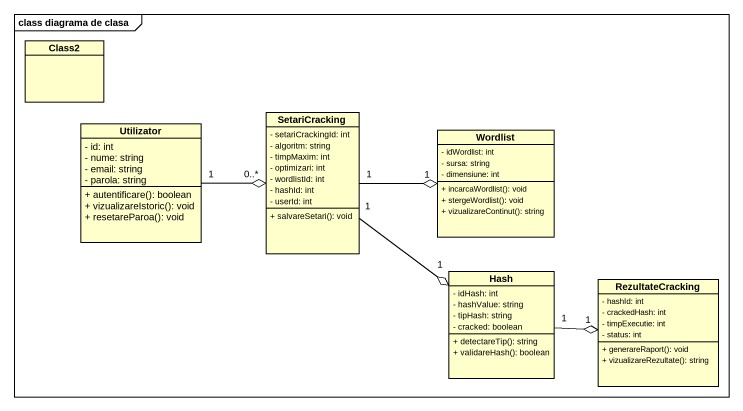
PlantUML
@startuml
mainframe class diagrama de clasa
hide circle
hide empty members
skinparam classAttributeIconSize 0
class Class2
class Utilizator {
  - id: int
  - nume: string
  - email: string
  - parola: string
  + autentificare(): boolean
  + vizualizareIstoric(): void
  + resetareParoa(): void
}
class SetariCracking {
  - setariCrackingId: int
  - algoritm: string
  - timpMaxim: int
  - optimizari: int
  - wordlistId: int
  - hashId: int
  - userId: int
  + salvareSetari(): void
}
class Wordlist {
  - idWordlist: int
  - sursa: string
  - dimensiune: int
  + incarcaWordlist(): void
  + stergeWordlist(): void
  + vizualizareContinut(): string
}
class Hash {
  - idHash: int
  - hashValue: string
  - tipHash: string
  - cracked: boolean
  + detectareTip(): string
  + validareHash(): boolean
}
class RezultateCracking {
  - hashId: int
  - crackedHash: int
  - timpExecutie: int
  - status: int
  + generareRaport(): void
  + vizualizareRezultate(): string
}
Utilizator "1" -right-o "0..*" SetariCracking
SetariCracking "1" -right-o "1" Wordlist
SetariCracking "1" --o "1" Hash
Hash "1" -right-o "1" RezultateCracking
@enduml
